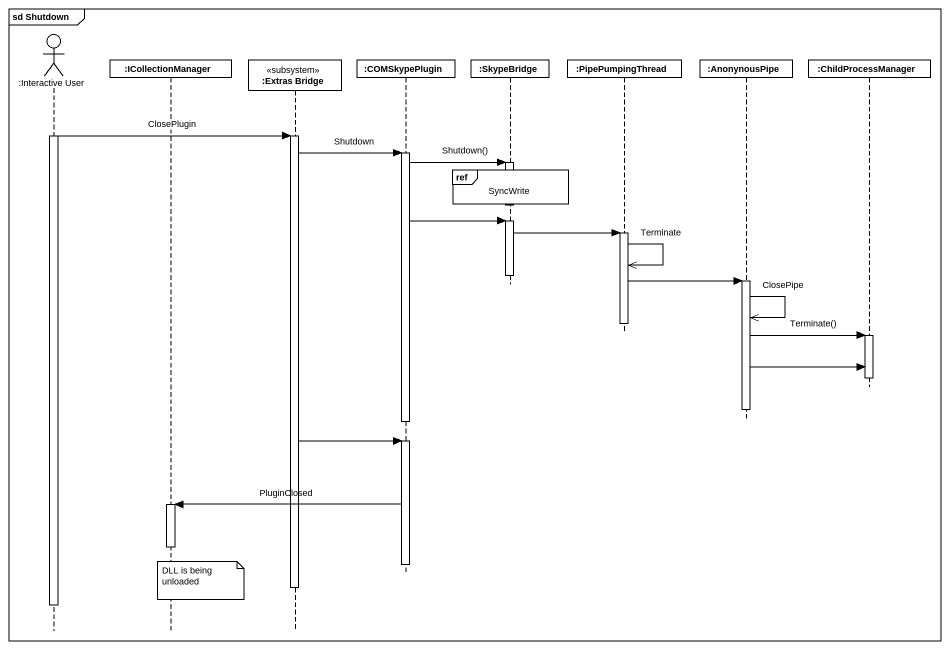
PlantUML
@startuml
mainframe sd Shutdown
hide footbox
actor ":Interactive User" as Interactive_User
participant ":ICollectionManager" as ICollectionManager
participant ":Extras Bridge" as Extras_Bridge <<subsystem>>
participant ":COMSkypePlugin" as COMSkypePlugin
participant ":SkypeBridge" as SkypeBridge
participant ":PipePumpingThread" as PipePumpingThread
participant ":AnonynousPipe" as AnonynousPipe
participant ":ChildProcessManager" as ChildProcessManager

activate Interactive_User
Interactive_User -> Extras_Bridge : ClosePlugin
activate Extras_Bridge
Extras_Bridge -> COMSkypePlugin : Shutdown
activate COMSkypePlugin
COMSkypePlugin -> SkypeBridge : Shutdown()
activate SkypeBridge
ref over SkypeBridge : SyncWrite
deactivate SkypeBridge
COMSkypePlugin -> SkypeBridge
activate SkypeBridge
SkypeBridge -> PipePumpingThread
activate PipePumpingThread
PipePumpingThread ->> PipePumpingThread : Terminate
deactivate SkypeBridge
PipePumpingThread -> AnonynousPipe
activate AnonynousPipe
AnonynousPipe ->> AnonynousPipe : ClosePipe
deactivate PipePumpingThread
AnonynousPipe -> ChildProcessManager : Terminate()
activate ChildProcessManager
AnonynousPipe -> ChildProcessManager
deactivate ChildProcessManager
deactivate AnonynousPipe
deactivate COMSkypePlugin
Extras_Bridge -> COMSkypePlugin
activate COMSkypePlugin
COMSkypePlugin -> ICollectionManager : PluginClosed
activate ICollectionManager
deactivate ICollectionManager
deactivate COMSkypePlugin
note over ICollectionManager : DLL is being unloaded
deactivate Extras_Bridge
deactivate Interactive_User
@enduml
